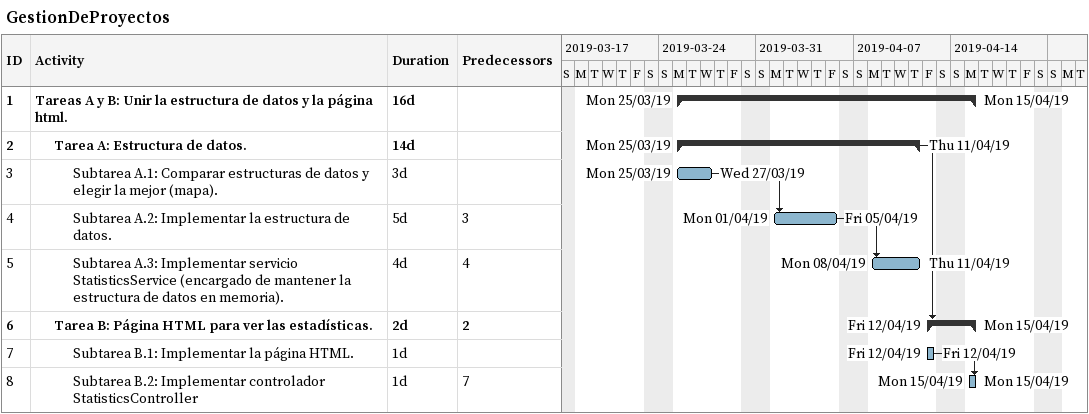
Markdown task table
GestionDeProyectos

| ID | Level | Task | Duration | Start | Finish | Predecessors |
|---|---|---|---|---|---|---|
| 1 | 1 | **Tareas A y B: Unir la estructura de datos y la página html.** | 16d | 2019-03-25 | 2019-04-15 |  |
| 2 | 2 | **Tarea A: Estructura de datos.** | 14d | 2019-03-25 | 2019-04-11 |  |
| 3 | 3 | Subtarea A.1: Comparar estructuras de datos y elegir la mejor (mapa). | 3d | 2019-03-25 | 2019-03-27 |  |
| 4 | 3 | Subtarea A.2: Implementar la estructura de datos. | 5d | 2019-04-01 | 2019-04-05 | 3 |
| 5 | 3 | Subtarea A.3: Implementar servicio StatisticsService (encargado de mantener la estructura de datos en memoria). | 4d | 2019-04-08 | 2019-04-11 | 4 |
| 6 | 2 | **Tarea B: Página HTML para ver las estadísticas.** | 2d | 2019-04-12 | 2019-04-15 | 2 |
| 7 | 3 | Subtarea B.1: Implementar la página HTML. | 1d | 2019-04-12 | 2019-04-12 |  |
| 8 | 3 | Subtarea B.2: Implementar controlador StatisticsController | 1d | 2019-04-15 | 2019-04-15 | 7 |
